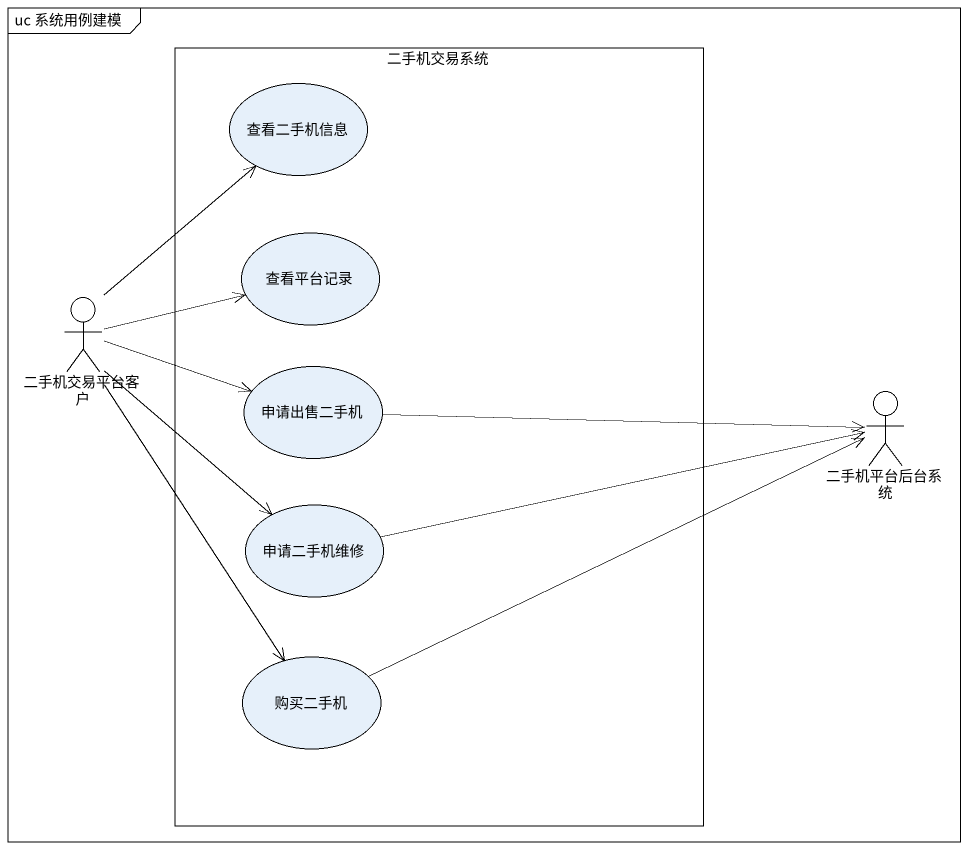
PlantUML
@startuml
mainframe uc 系统用例建模
rectangle 二手机交易系统 {
  usecase 查看二手机信息
  usecase 查看平台记录
  usecase 申请出售二手机
  usecase 申请二手机维修
  usecase 购买二手机
}
actor 二手机交易平台客户
actor 二手机平台后台系统
二手机交易平台客户 -up-> 查看二手机信息
二手机交易平台客户 -right-> 查看平台记录
二手机交易平台客户 -right-> 申请出售二手机
二手机交易平台客户 --> 申请二手机维修
二手机交易平台客户 --> 购买二手机
申请出售二手机 -right-> 二手机平台后台系统
申请二手机维修 -right-> 二手机平台后台系统
购买二手机 -right-> 二手机平台后台系统
@enduml
